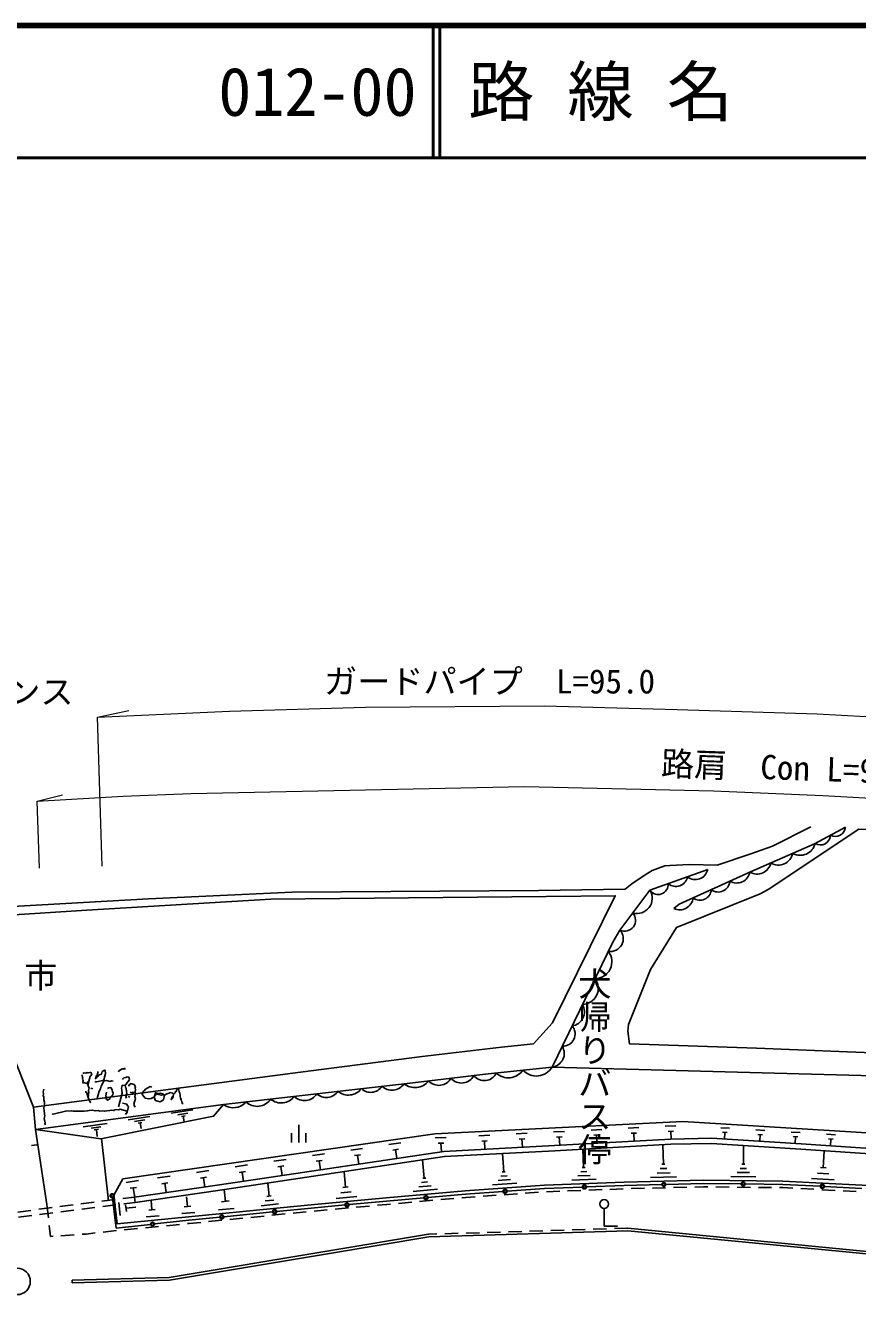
# Model space of a CAD drawing. Units: millimetres at full size, sheet at 1:1000; details may follow other scales. Extents: x 40000 to 680000, y 20000 to 380000.
# Drawn here: x 146959 to 209778, y 284131 to 380000 of the extents above; entities that cross this region are included whole.
import ezdxf
from ezdxf.enums import TextEntityAlignment as Align

# ---------------------------------------------------------------- set-up
doc = ezdxf.new("R2010")
doc.units = ezdxf.units.MM
doc.header["$LTSCALE"] = 1000
for name, color, linetype, lineweight in [('M-BGD', 7, 'Continuous', 25), ('M-BGD-EXST', 7, 'Continuous', 25), ('M-STR-HTXT', 7, 'Continuous', 13), ('M-STR-STRC', 7, 'Continuous', 25), ('M-TTL', 2, 'Continuous', 140), ('M-TTL-LINE', 7, 'Continuous', 50)]:
    doc.layers.add(name, color=color, linetype=linetype, lineweight=lineweight)
doc.layers.add('M-BMK-HTXT', color=7, linetype='Continuous')
doc.layers.add('M-TTL-TXT', color=7, linetype='Continuous')
doc.styles.add('@ＭＳ ゴシック', font='')
doc.styles.add('ＭＳ ゴシック', font='')
doc.styles.get('@ＭＳ ゴシック').set_extended_font_data('@MS Gothic')
doc.styles.get('ＭＳ ゴシック').set_extended_font_data('MS Gothic')

msp = doc.modelspace()

# ---------------------------------------------------------------- linework, layer by layer
at = {"layer": 'M-BGD'}
for p, q in [((151907, 299715), (152046, 299680)), ((147565, 298302), (147717, 296615)), ((154705, 299085), (154844, 299050)), ((154715, 297337), (156347, 297576)), ((155202, 297213), (155963, 297330)), ((157967, 297844), (159598, 298084)), ((158453, 297720), (159214, 297837)), ((158735, 297597), (159009, 297645)), ((158872, 297621), (158940, 297193)), ((147717, 296615), (148575, 290931)), ((151325, 296815), (153138, 297055)), ((151911, 296699), (152665, 296815)), ((152151, 296582), (152487, 296623)), ((152319, 296603), (152384, 296062)), ((155483, 297090), (155757, 297138)), ((155620, 297114), (155689, 296686)), ((167057, 295628), (167057, 296325)), ((167590, 295628), (167590, 296956)), ((168123, 295628), (168123, 296325)), ((147828, 295433), (147430, 295396)), ((152710, 295915), (153227, 291209)), ((154324, 291381), (155195, 291492)), ((155195, 291492), (155252, 291096)), ((179907, 291450), (180198, 291477)), ((180198, 291477), (180904, 291526)), ((181502, 291568), (182500, 291638)), ((183098, 291680), (184096, 291750)), ((184695, 291792), (185692, 291862)), ((186291, 291900), (187290, 291938)), ((187890, 291961), (188889, 291999)), ((189489, 292022), (190488, 292061)), ((191087, 292083), (192087, 292122)), ((192686, 292137), (193686, 292162)), ((194286, 292176), (195286, 292201)), ((195885, 292215), (196885, 292240)), ((197485, 292254), (198146, 292270)), ((198146, 292270), (198485, 292267)), ((199085, 292261), (200085, 292251)), ((200685, 292245), (201685, 292234)), ((202285, 292228), (203285, 292218)), ((203885, 292212), (204127, 292210)), ((204127, 292210), (204883, 292171)), ((205483, 292140), (206481, 292089)), ((207081, 292058), (208079, 292007)), ((208679, 291976), (209677, 291925)), ((146388, 290371), (147380, 290497)), ((147976, 290573), (148968, 290699)), ((148575, 290931), (148694, 289938)), ((149563, 290775), (150555, 290901)), ((149621, 290379), (150613, 290505)), ((151150, 290977), (152142, 291103)), ((151208, 290581), (152200, 290707)), ((152737, 291179), (153729, 291305)), ((152795, 290783), (153787, 290909)), ((154382, 290985), (155252, 291096)), ((168753, 290437), (169749, 290528)), ((170346, 290583), (171342, 290675)), ((171939, 290730), (172935, 290821)), ((173533, 290876), (174235, 290941)), ((174235, 290941), (174528, 290967)), ((175126, 291021), (176122, 291110)), ((176720, 291164), (177716, 291253)), ((178313, 291307), (179309, 291397)), ((190644, 290645), (190644, 289312)), ((146446, 289975), (147438, 290101)), ((148033, 290177), (149025, 290303)), ((159324, 289501), (160195, 289588)), ((160792, 289648), (161787, 289747)), ((162384, 289806), (163379, 289905)), ((163976, 289965), (164971, 290064)), ((165568, 290123), (166563, 290222)), ((167160, 290282), (168155, 290381)), ((148765, 289342), (148863, 288531)), ((149644, 288583), (150642, 288649)), ((151240, 288688), (151557, 288709)), ((151557, 288709), (152235, 288789)), ((152831, 288858), (153824, 288975)), ((154421, 289034), (155417, 289129)), ((156014, 289186), (157010, 289281)), ((157607, 289338), (158602, 289433)), ((159200, 289490), (159324, 289501)), ((178026, 288713), (177416, 288695)), ((192426, 288945), (177422, 288495)), ((179626, 288761), (178626, 288731)), ((181225, 288809), (180225, 288779)), ((182824, 288857), (181825, 288827)), ((184424, 288905), (183424, 288875)), ((186023, 288953), (185023, 288923)), ((187622, 289001), (186623, 288971)), ((189221, 289049), (188222, 289019)), ((190821, 289097), (189821, 289067)), ((190644, 289312), (191644, 289312)), ((192420, 289145), (191420, 289115)), ((148863, 288531), (149045, 288543)), ((150497, 285028), (150492, 285228))]:
    msp.add_line(p, q, dxfattribs=at)
for points in [[(140263, 316102), (141511, 313184), (156249, 314032), (167098, 314519), (185689, 314664), (192227, 314759), (192728, 315148), (193741, 315831), (194260, 316160), (195230, 316506), (195611, 316541), (197077, 316621), (199165, 316565), (201637, 317409), (203359, 318007), (206239, 319461)], [(229672, 317418), (228516, 315554), (220502, 319053), (209879, 319289), (203031, 314739), (202417, 314402), (196095, 311861), (194157, 308677), (192475, 304534), (192435, 304036), (192568, 303069), (202136, 302756), (212139, 302352), (217327, 302109), (218478, 302056), (226547, 301118), (232893, 300348), (234349, 300093), (243907, 298050), (247042, 297366)], [(195915, 313283), (196305, 313622), (201698, 316061), (206524, 318182), (208858, 319444)], [(186716, 301323), (191303, 310761), (191833, 311666), (194106, 314677), (198463, 316233)], [(152448, 300983), (152378, 300705), (152291, 300653), (152239, 300445), (152326, 300497), (152343, 300566), (152430, 300618), (152535, 300740), (152691, 300774), (152744, 300983), (152918, 301087), (152987, 301069), (153004, 300843), (152829, 300148), (152690, 299888), (152637, 299679), (152515, 299488), (152376, 298932)], [(153996, 300964), (154013, 301033), (154274, 301189), (154344, 301172), (154431, 301224), (154483, 301137)], [(161906, 298492), (175776, 300084), (181880, 300805), (186716, 301323)], [(186716, 301323), (196064, 301060), (218429, 300452), (232557, 298618), (243438, 296345), (246688, 295648)], [(151196, 300707), (151266, 300690), (151248, 300620), (151283, 300464), (151265, 300394), (151317, 300307), (151282, 300168), (151334, 300081)], [(151301, 300829), (151388, 300881), (151527, 300846), (151614, 300898), (151683, 300880), (151840, 300915), (151909, 300897), (151961, 300810), (151926, 300671), (151839, 300619), (151699, 300063), (151352, 300151)], [(151665, 300220), (151630, 300081), (151682, 299994), (151716, 299837), (151768, 299750), (151716, 299542), (151750, 299385), (151698, 299177), (151750, 299090)], [(152238, 300149), (152256, 300219), (152325, 300201), (152795, 300305), (152934, 300270), (153090, 300304), (153369, 300234), (153456, 300286), (153595, 300251)], [(154290, 300372), (154308, 300442), (154395, 300494), (154551, 300528), (154638, 300580), (154777, 300545), (154812, 300389), (154794, 300319), (154585, 300076), (154568, 300007), (154481, 299954), (154324, 299920), (154255, 299937), (154202, 299729), (154237, 299572), (154254, 299346), (153991, 298304)], [(154759, 299885), (154776, 299954), (154863, 300006), (154881, 300076), (155159, 300006), (155263, 299832), (155245, 299762), (155280, 299606), (155245, 299467), (155279, 299310), (155227, 299101), (155261, 298945), (155156, 298528), (155191, 298371), (155243, 298284)], [(148343, 299651), (148291, 299443), (148325, 299286), (148290, 299147), (148342, 299060), (148359, 298834), (148394, 298678), (148411, 298452), (148359, 298243), (148393, 297791), (148427, 297634), (148375, 297426), (148444, 297113), (148426, 297043), (148478, 296956)], [(151472, 299455), (151542, 299438), (151646, 299264), (151628, 299194), (151680, 299107), (151715, 298951), (151819, 298777), (151801, 298707), (151871, 298690), (151854, 298620)], [(153089, 299418), (153019, 299140), (153071, 299053), (153036, 298914), (153106, 298896), (153158, 298809), (153332, 298913), (153367, 299052), (153454, 299104), (153558, 299226), (153593, 299365), (153541, 299452), (153507, 299608), (153403, 299782), (153246, 299748), (153159, 299696)], [(154481, 299954), (154515, 299798), (154567, 299711), (154584, 299485), (154619, 299328), (154549, 299050), (154601, 298963)], [(154862, 299415), (155001, 299380), (155088, 299432), (155140, 299345)], [(156515, 299812), (156375, 299847), (156027, 299639), (155923, 299518), (155836, 299466), (155783, 299257), (155888, 299083), (156009, 298979), (156287, 298909), (156444, 298943), (156531, 298995), (156600, 298978), (156618, 299047), (156705, 299099), (156722, 299169), (156809, 299221), (156844, 299360), (156775, 299377), (156687, 299030), (156739, 298943), (156722, 298873), (156774, 298786), (157121, 298699), (157382, 298855), (157470, 299202), (157348, 299307), (157140, 299359), (157053, 299307), (156914, 299342), (156896, 299273), (157244, 299185), (157400, 299220), (157470, 299202), (157644, 299306), (157800, 299341), (157887, 299393), (158096, 299340), (158148, 299253), (158078, 298975), (157991, 298923), (157973, 298854), (158026, 299062), (158113, 299114), (158148, 299253), (158252, 299375), (158270, 299444), (158357, 299496), (158392, 299635), (158479, 299687), (158531, 299600), (158565, 299444), (158617, 299357), (158652, 299200), (158634, 299131), (158669, 298974), (158721, 298887), (158703, 298818), (158755, 298731), (158790, 298574), (158859, 298557)], [(154287, 298599), (154635, 298511), (154617, 298442), (154739, 298337), (154634, 297920), (154512, 297729)], [(148984, 297790), (149053, 297773), (149992, 297980), (150444, 298014), (150583, 297979), (150809, 297996), (151401, 297995), (151627, 298012), (151783, 298046), (152009, 298063), (152218, 298011), (152444, 298028), (152583, 297993), (152809, 298010), (152948, 297975), (153104, 298010), (153330, 298027), (153487, 298061), (153626, 298026), (153713, 298078), (153869, 298113), (154008, 298078), (154095, 298130), (154651, 297990)], [(154318, 292871), (177867, 296263), (196576, 297212), (219079, 295832), (237928, 292422), (243369, 291502), (243220, 290740)], [(155195, 291492), (161613, 292414), (178557, 294953), (186894, 295394), (195672, 295883), (198750, 295942), (205513, 295517), (215595, 294844), (218650, 294637), (237924, 291603), (241636, 290869)], [(155252, 291096), (161671, 292018), (178597, 294554), (186916, 294994), (195687, 295483), (198741, 295542), (205487, 295118), (215568, 294445), (218606, 294239), (237854, 291209), (241558, 290476)], [(154318, 292871), (153632, 291631), (153897, 289487)], [(153897, 289487), (159275, 289999), (168242, 290892), (174190, 291439), (180158, 291975), (186138, 292394), (192149, 292624), (198142, 292770), (204142, 292710), (210119, 292403), (216141, 292016), (222100, 291202), (230979, 289794), (239900, 288369)], [(177389, 288692), (169875, 287429), (157819, 285431), (150492, 285228)], [(241739, 284602), (235667, 285268), (232022, 285603), (228971, 285846), (225943, 286046), (222268, 286256), (218116, 286447), (208884, 287351), (192426, 288945)], [(241761, 284801), (235687, 285467), (232039, 285802), (228985, 286045), (225955, 286245), (222279, 286456), (218131, 286647), (208903, 287550), (192445, 289144)], [(177422, 288495), (169908, 287232), (157838, 285232), (150497, 285028)]]:
    msp.add_lwpolyline(points, dxfattribs=at)
for points in [[(141766, 312541), (151586, 313178), (165493, 313994), (191482, 314253), (186736, 304666), (185314, 303074), (182894, 302833), (176901, 302112), (167737, 300945), (147565, 298302), (146391, 301294), (142998, 309576)], [(147717, 296615), (161906, 298492), (161164, 297601), (152645, 295902)]]:
    msp.add_lwpolyline(points, close=True, dxfattribs=at)
msp.add_circle((190644, 290978), 333, dxfattribs=at)
for centre, radius, start, end in [((208087, 319517), 774, 242.21895, 354.57441), ((206969, 318849), 757, 238.0427, 358.75066), ((203797, 317679), 1106, 238.89155, 348.56012), ((205445, 318464), 1152, 240.6366, 347.06923), ((202197, 316940), 1049, 238.9126, 348.573), ((196056, 315861), 899, 230.40657, 348.89553), ((197529, 316441), 957, 231.88724, 347.41487), ((200650, 316246), 1026, 240.19727, 348.48258), ((193124, 314072), 1154, 254.27535, 31.60809), ((194728, 315111), 758, 214.96943, 4.33267), ((197883, 314770), 849, 232.14604, 356.53381), ((199262, 315421), 881, 232.85385, 355.826), ((196342, 314217), 1027, 245.40768, 353.43712), ((192188, 312415), 829, 244.59827, 41.28518), ((191118, 311014), 968, 260.711, 42.37977), ((189960, 309276), 1271, 270.18113, 37.9743), ((188968, 307276), 1234, 271.93517, 36.22027), ((188072, 305497), 1085, 277.99926, 30.15618), ((187537, 303812), 918, 266.39899, 41.75645), ((186603, 302350), 1033, 276.27447, 31.88096), ((183411, 301851), 1342, 226.9447, 325.29376), ((185527, 302023), 1380, 222.74235, 329.49612), ((176361, 301079), 1311, 231.20458, 322.20984), ((178170, 300982), 1047, 222.38933, 331.07138), ((179880, 301162), 1049, 220.91846, 332.54224), ((181594, 301288), 993, 217.89123, 335.124), ((168031, 299873), 1085, 224.87847, 328.21749), ((169675, 300080), 1061, 227.16209, 325.93387), ((171339, 300436), 1233, 230.46798, 322.62798), ((173021, 300420), 1014, 226.2456, 326.85036), ((174621, 300689), 1115, 227.61881, 325.47715), ((162654, 299494), 1250, 233.2228, 319.87316), ((164450, 299567), 1216, 226.29375, 326.80221), ((166270, 299837), 1232, 229.41527, 323.68069)]:
    msp.add_arc(centre, radius, start, end, dxfattribs=at)
at = {"layer": 'M-BGD-EXST'}
msp.add_circle((146327, 285131), 1000, dxfattribs=at)
at = {"layer": 'M-STR-HTXT'}
for p, q in [((152398, 327744), (154767, 328247)), ((152743, 316484), (152398, 327744)), ((147856, 321396), (149753, 321872)), ((148011, 316339), (147856, 321396))]:
    msp.add_line(p, q, dxfattribs=at)
for points in [[(152398, 327739), (162372, 328211), (172635, 328513), (186142, 328599), (196156, 328339), (206735, 328010), (215914, 327488), (224115, 326895), (234830, 325875), (247324, 324423)], [(147856, 321396), (154345, 321769), (159458, 321979), (184642, 322523), (198911, 322189), (207162, 321839), (217146, 321286), (227237, 320471), (246197, 318684)]]:
    msp.add_lwpolyline(points, dxfattribs=at)
at = {"layer": 'M-STR-STRC'}
for p, q in [((184009, 296274), (184832, 296316)), ((186833, 296417), (187651, 296459)), ((189654, 296560), (190460, 296601)), ((192463, 296703), (193259, 296743)), ((192682, 296315), (193080, 296336)), ((192881, 296325), (192911, 295729)), ((195261, 296845), (196046, 296885)), ((195477, 296462), (195870, 296482)), ((195673, 296472), (195703, 295884)), ((199445, 296735), (200112, 296694)), ((199591, 296391), (199925, 296371)), ((199758, 296381), (199728, 295881)), ((202107, 296572), (202778, 296531)), ((204772, 296409), (205446, 296367)), ((207437, 296245), (208121, 296203)), ((174403, 295461), (175287, 295589)), ((177895, 295964), (178723, 296006)), ((178123, 295561), (178537, 295582)), ((178330, 295571), (178362, 294949)), ((181180, 296131), (182009, 296173)), ((181408, 295727), (181823, 295748)), ((181615, 295738), (181647, 295116)), ((184236, 295873), (184647, 295894)), ((184441, 295883), (184473, 295266)), ((187058, 296019), (187467, 296040)), ((187262, 296029), (187294, 295416)), ((189876, 296167), (190279, 296188)), ((190077, 296178), (190108, 295573)), ((195114, 293978), (195078, 295449)), ((201155, 293980), (201169, 295389)), ((202254, 296227), (202589, 296206)), ((202422, 296216), (202391, 295713)), ((204920, 296062), (205257, 296041)), ((205089, 296051), (205058, 295546)), ((207587, 295893), (207929, 295872)), ((207758, 295882), (207727, 295369)), ((165715, 294210), (166638, 294343)), ((168624, 294629), (169534, 294760)), ((171520, 295046), (172417, 295175)), ((171809, 294630), (172257, 294694)), ((172033, 294662), (172130, 293989)), ((174688, 295051), (175129, 295115)), ((174908, 295083), (175004, 294420)), ((183062, 293404), (182966, 294785)), ((189096, 293731), (189043, 295113)), ((207190, 293714), (207256, 295000)), ((159864, 293367), (160809, 293503)), ((162792, 293789), (163728, 293924)), ((163094, 293354), (163562, 293422)), ((163328, 293388), (163429, 292686)), ((166012, 293781), (166473, 293848)), ((166243, 293815), (166342, 293122)), ((168917, 294207), (169372, 294272)), ((169144, 294239), (169243, 293557)), ((171117, 292245), (171009, 293417)), ((177064, 292926), (176940, 294306)), ((183177, 293413), (182947, 293396)), ((189338, 293432), (188878, 293415)), ((189211, 293735), (188981, 293726)), ((195367, 293657), (194877, 293645)), ((195237, 293981), (194991, 293975)), ((201386, 293664), (200916, 293669)), ((201272, 293979), (201037, 293981)), ((207404, 293703), (206976, 293725)), ((154565, 292604), (155508, 292739)), ((156942, 292946), (157885, 293082)), ((157245, 292508), (157717, 292576)), ((157481, 292542), (157583, 291835)), ((160168, 292929), (160640, 292997)), ((160404, 292963), (160506, 292255)), ((165353, 291569), (165255, 292555)), ((177322, 292640), (176862, 292598)), ((177179, 292936), (176949, 292915)), ((184047, 292548), (182206, 292419)), ((183566, 292823), (182645, 292758)), ((183314, 293114), (182854, 293081)), ((190053, 292844), (188210, 292774)), ((189581, 293134), (188659, 293099)), ((192156, 292375), (195000, 292444)), ((196119, 293021), (194157, 292973)), ((195620, 293336), (194640, 293312)), ((195300, 292451), (198144, 292520)), ((198144, 292520), (200989, 292492)), ((202085, 293030), (200205, 293049)), ((201618, 293348), (200678, 293358)), ((201289, 292488), (204134, 292460)), ((204134, 292460), (206970, 292314)), ((208004, 292812), (206288, 292900)), ((207597, 293263), (206739, 293307)), ((153524, 291452), (153820, 289155)), ((154869, 292166), (155341, 292234)), ((155105, 292200), (155207, 291492)), ((159200, 290788), (159130, 291523)), ((162056, 291175), (161967, 292062)), ((165518, 291586), (165189, 291553)), ((171970, 291536), (170407, 291392)), ((171543, 291890), (170762, 291819)), ((171312, 292263), (170921, 292227)), ((174212, 291190), (177046, 291444)), ((178067, 292088), (176227, 291923)), ((177580, 292354), (176660, 292271)), ((177345, 291471), (180178, 291726)), ((180178, 291726), (183015, 291925)), ((183314, 291946), (186151, 292145)), ((186151, 292145), (189004, 292254)), ((189304, 292265), (192156, 292375)), ((207269, 292299), (210105, 292154)), ((154122, 290107), (154002, 291084)), ((154581, 290411), (154520, 290900)), ((154551, 290656), (155283, 290746)), ((156756, 290555), (156266, 290508)), ((156511, 290531), (156441, 291267)), ((159445, 290811), (158955, 290764)), ((162706, 290642), (161523, 290524)), ((162351, 291204), (161760, 291145)), ((166076, 290978), (164762, 290847)), ((165715, 291273), (165058, 291208)), ((165922, 290410), (168266, 290643)), ((168266, 290643), (171090, 290903)), ((171389, 290930), (174212, 291190)), ((157048, 290088), (156068, 289995)), ((156709, 289469), (159300, 289750)), ((159736, 290344), (158756, 290251)), ((159300, 289750), (161643, 289984)), ((161942, 290013), (165624, 290380)), ((153820, 289155), (156411, 289436))]:
    msp.add_line(p, q, dxfattribs=at)
for centre, radius in [((189154, 292260), 150), ((195150, 292447), 150), ((195150, 292447), 120), ((195150, 292447), 100), ((195150, 292447), 100), ((195150, 292447), 100), ((195150, 292447), 100), ((201139, 292490), 150), ((201139, 292490), 120), ((201139, 292490), 100), ((201139, 292490), 100), ((201139, 292490), 100), ((201139, 292490), 100), ((207120, 292307), 150), ((207120, 292307), 120), ((207120, 292307), 100), ((207120, 292307), 100), ((207120, 292307), 100), ((207120, 292307), 100), ((153505, 291601), 150), ((153505, 291601), 120), ((153505, 291601), 100), ((153505, 291601), 100), ((153505, 291601), 100), ((153505, 291601), 100), ((177195, 291458), 150), ((177195, 291458), 120), ((177195, 291458), 100), ((177195, 291458), 100), ((177195, 291458), 100), ((177195, 291458), 100), ((183165, 291935), 150), ((183165, 291935), 120), ((183165, 291935), 100), ((183165, 291935), 100), ((183165, 291935), 100), ((183165, 291935), 100), ((189154, 292260), 120), ((189154, 292260), 100), ((189154, 292260), 100), ((189154, 292260), 100), ((189154, 292260), 100), ((165773, 290395), 150), ((165773, 290395), 120), ((165773, 290395), 100), ((165773, 290395), 100), ((165773, 290395), 100), ((165773, 290395), 100), ((171239, 290916), 150), ((171239, 290916), 120), ((171239, 290916), 100), ((171239, 290916), 100), ((171239, 290916), 100), ((171239, 290916), 100), ((156560, 289453), 150), ((156560, 289453), 120), ((156560, 289453), 100), ((156560, 289453), 100), ((156560, 289453), 100), ((156560, 289453), 100), ((161793, 289998), 150), ((161793, 289998), 120), ((161793, 289998), 100), ((161793, 289998), 100), ((161793, 289998), 100), ((161793, 289998), 100)]:
    msp.add_circle(centre, radius, dxfattribs=at)
at = {"layer": 'M-TTL'}
msp.add_line((680000, 380000), (40000, 380000), dxfattribs=at)
at = {"layer": 'M-TTL-LINE'}
for p, q in [((177750, 380000), (177750, 370000)), ((178250, 380000), (178250, 370000)), ((40000, 370000), (680000, 370000))]:
    msp.add_line(p, q, dxfattribs=at)

# ---------------------------------------------------------------- texts
at = {"layer": 'M-BMK-HTXT', "style": '@ＭＳ ゴシック'}
msp.add_text('犬帰りバス停', height=1833, rotation=270, dxfattribs=at).set_placement((188442, 301373), align=Align.BOTTOM_CENTER)
at = {"layer": 'M-STR-HTXT', "style": 'ＭＳ ゴシック'}
for s, p in [('ガードフェンス', (141840, 328196)), ('ガードパイプ\u3000L=95.0', (181995, 328987)), ('市', (148122, 306758))]:
    msp.add_text(s, height=1833, dxfattribs=at).set_placement(p, align=Align.BOTTOM_CENTER)
msp.add_text('路肩\u3000Con L=94.0', height=1833, rotation=357.96, dxfattribs=at).set_placement((204873, 322447), align=Align.BOTTOM_CENTER)
at = {"layer": 'M-TTL-TXT', "style": 'ＭＳ ゴシック'}
for s, p in [('012-00', (161521, 375000)), ('路 線 名', (180380, 375000))]:
    msp.add_text(s, height=3666, dxfattribs=at).set_placement(p, align=Align.MIDDLE_LEFT)

doc.saveas('drawing.dxf')
